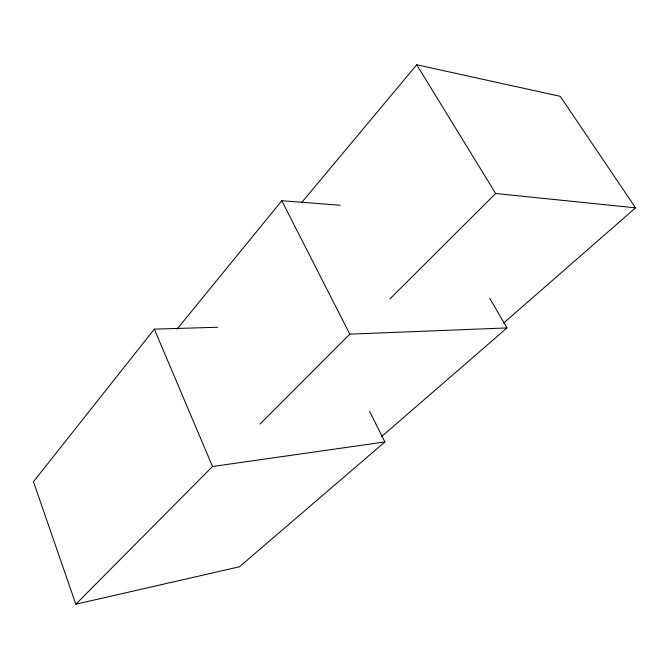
<?xml version="1.0" encoding="UTF-8"?>
<svg xmlns="http://www.w3.org/2000/svg" width="669" height="669" viewBox="0 0 669 669"><rect width="100%" height="100%" fill="white"/><g stroke="black" fill="none" stroke-linecap="round" stroke-linejoin="round"><path stroke-width="1" d="M217.718 327.25L154.33 329.131L33.45 481.722L75.831 604.224L239.477 566.768L384.918 441.933L369.556 411.301M177.026 329.173L281.783 200.725L340.12 205.241M301.552 202.699L416.72 64.776L560.237 96.319L635.55 207.842L503.556 323.135M75.831 604.224L212.525 466.51L384.918 441.933M260.015 424.062L349.812 334.149L506.977 327.927L489.741 298.29M389.952 298.851L495.679 193.5L635.55 207.842M381.874 436.339L506.977 327.927M416.72 64.776L495.679 193.5M281.783 200.725L349.812 334.149M154.33 329.131L212.525 466.51"/></g></svg>
